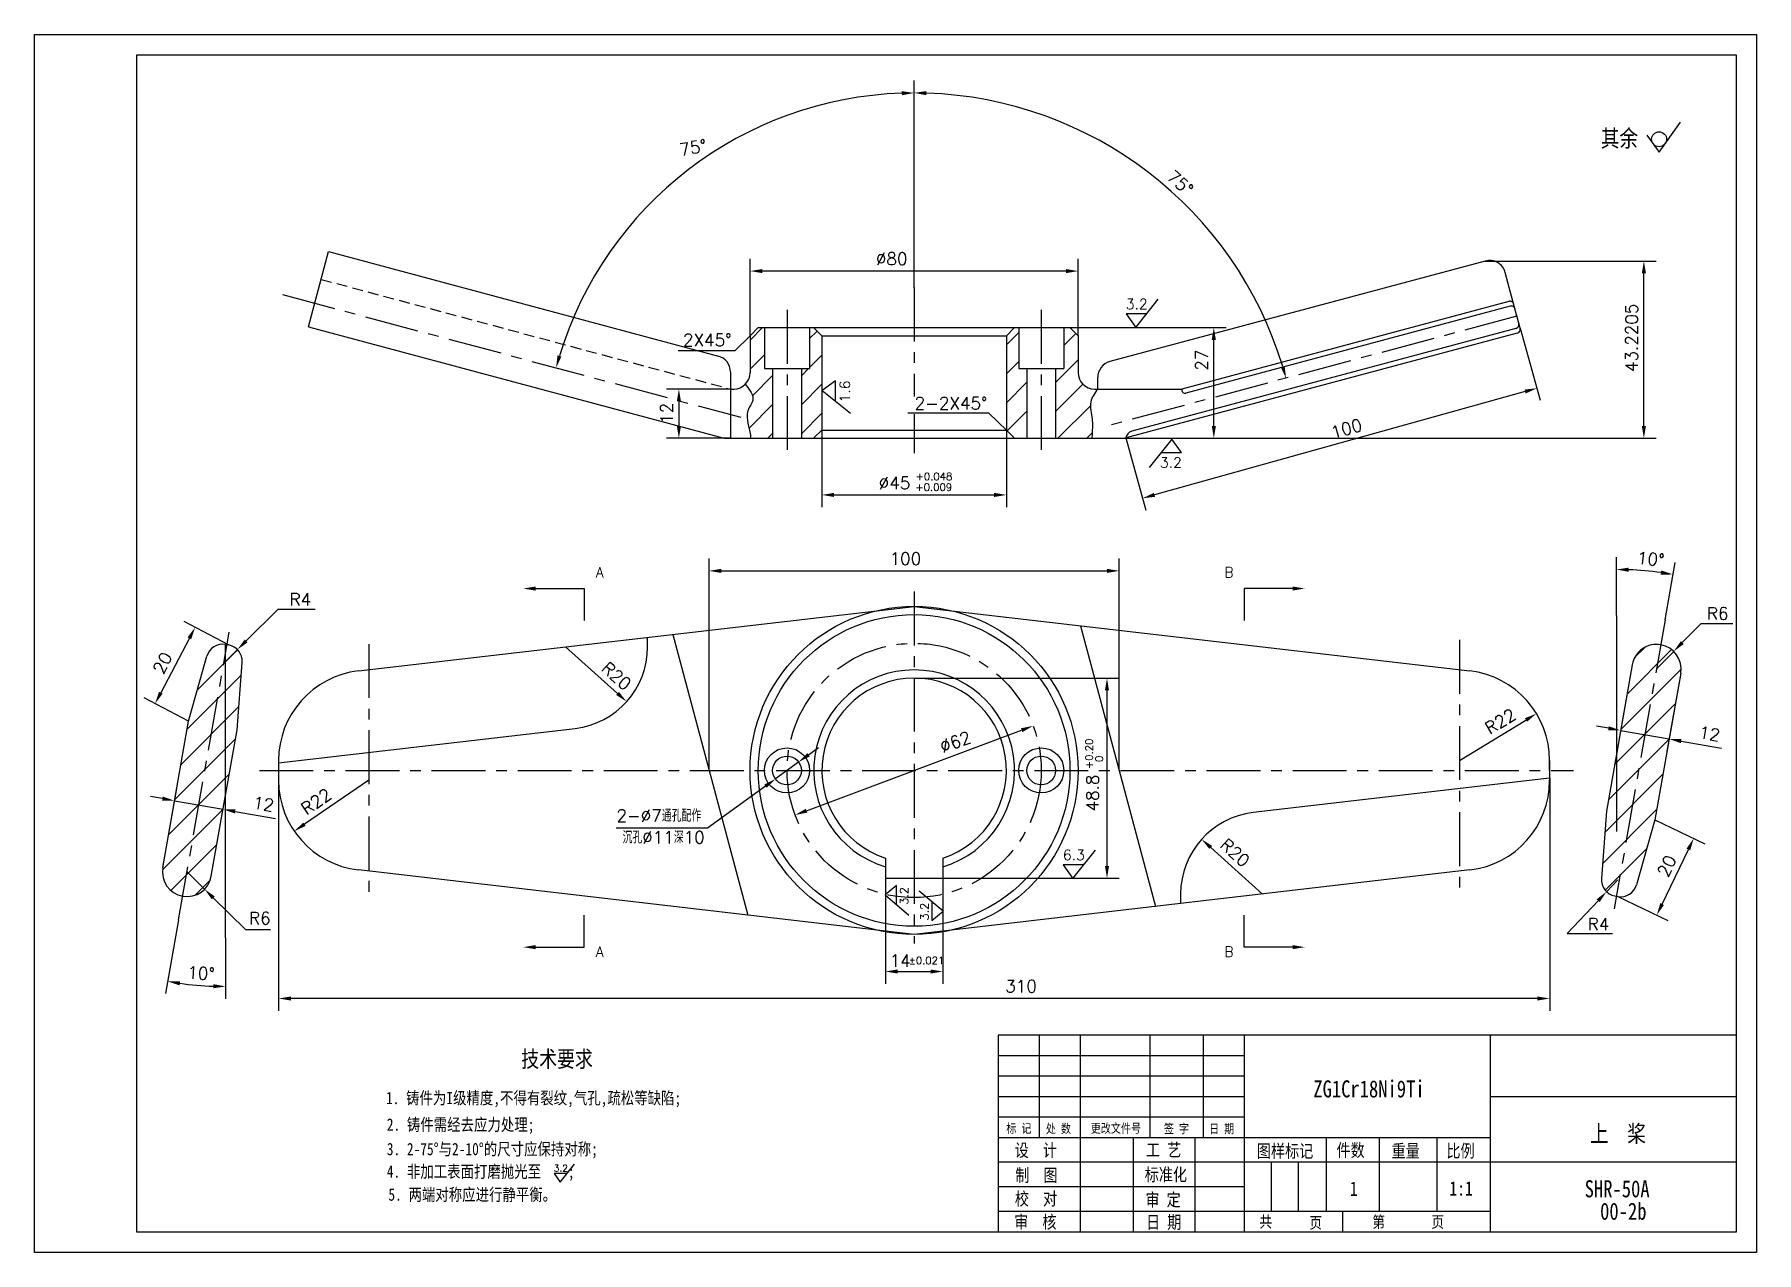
# Model space of a CAD drawing. Extents: x -45 to 375, y 126 to 423.
import ezdxf

# ---------------------------------------------------------------- set-up
doc = ezdxf.new("R2010")
doc.units = 0
doc.header["$LTSCALE"] = 10.5
doc.header["$MEASUREMENT"] = 0
doc.linetypes.add('CENTER', pattern=[2, 1.25, -0.25, 0.25, -0.25])
doc.linetypes.add('HIDDEN', pattern=[0.375, 0.25, -0.125])
doc.layers.get('0').update_dxf_attribs({"color": 2, "linetype": 'CONTINUOUS'})
doc.layers.get('DEFPOINTS').update_dxf_attribs({"linetype": 'CONTINUOUS'})
for name, color, linetype in [('LINE_THIN', 2, 'CONTINUOUS'), ('PART', 3, 'CONTINUOUS'), ('SMPEN_THICK', 7, 'CONTINUOUS')]:
    doc.layers.add(name, color=color, linetype=linetype)
doc.styles.add('HZDX', font='', dxfattribs={"width": 0.8, "height": 0.5})
doc.styles.get("Standard").update_dxf_attribs({"font": 'txt.shx', "height": 3, "bigfont": 'gbcbig.shx'})
doc.styles.get('HZDX').set_extended_font_data('SimSun')
doc.dimstyles.new('HZDX', dxfattribs={"dimscale": 0, "dimtxt": 5, "dimasz": 3.5, "dimexe": 5.25, "dimexo": 0, "dimgap": 1.5, "dimtad": 1, "dimdec": 4, "dimdsep": 46, "dimtxsty": 'HZDX', "dimcen": 0.09, "dimclrd": 2, "dimclre": 2, "dimclrt": 2, "dimadec": 0, "dimazin": 0, "dimtol": 1, "dimtp": 0.2, "dimtfac": 0.66667, "dimtdec": 4, "dimtmove": 0, "dimatfit": 1, "dimfxl": 1, "dimtvp": 5, "dimtolj": 1, "dimarcsym": 0})

# ---------------------------------------------------------------- blocks, each defined once
blk = doc.blocks.new('*D1')
at = {"layer": 'DEFPOINTS', "color": 0, "transparency": 16777216}
for p in [(129.7, 365.73), (129.7, 349.96), (209.7, 349.96)]:
    blk.add_point(p, dxfattribs=at)
at = {"layer": 'SMPEN_THICK', "color": 2, "lineweight": -2, "transparency": 16777216}
for p, q in [((129.7, 349.96), (129.7, 368.73)), ((206.7, 365.73), (132.7, 365.73)), ((209.7, 349.96), (209.7, 368.73))]:
    blk.add_line(p, q, dxfattribs=at)
at = {"layer": 'SMPEN_THICK', "color": 2, "transparency": 16777216}
for points in [[(132.7, 366.23), (132.7, 365.23), (129.7, 365.73)], [(206.7, 366.23), (206.7, 365.23), (209.7, 365.73)]]:
    blk.add_solid(points, dxfattribs=at)
at = {"layer": 'SMPEN_THICK', "color": 2, "transparency": 16777216, "insert": (164.22, 368.73), "char_height": 3, "attachment_point": 5}
blk.add_mtext('\\A1;%%c80', dxfattribs=at)
blk = doc.blocks.new('*D2')
at = {"layer": 'DEFPOINTS', "color": 0, "transparency": 16777216}
for p in [(207.7, 351.96), (242.79, 351.96), (221.08, 324.96)]:
    blk.add_point(p, dxfattribs=at)
at = {"layer": 'SMPEN_THICK', "color": 2, "lineweight": -2, "transparency": 16777216}
for p, q in [((207.7, 351.96), (245.79, 351.96)), ((242.79, 327.96), (242.79, 348.96)), ((221.08, 324.96), (245.79, 324.96))]:
    blk.add_line(p, q, dxfattribs=at)
at = {"layer": 'SMPEN_THICK', "color": 2, "transparency": 16777216}
for points in [[(242.29, 348.96), (243.29, 348.96), (242.79, 351.96)], [(242.29, 327.96), (243.29, 327.96), (242.79, 324.96)]]:
    blk.add_solid(points, dxfattribs=at)
at = {"layer": 'SMPEN_THICK', "color": 2, "transparency": 16777216, "insert": (239.79, 344), "char_height": 3, "attachment_point": 5, "rotation": 90}
blk.add_mtext('\\A1;27', dxfattribs=at)
blk = doc.blocks.new('*D3')
at = {"color": 2, "linetype": 'ByBlock', "transparency": 16777216}
for p, q in [((124.91, 336.96), (109.33, 336.96)), ((112.33, 333.96), (112.33, 327.96)), ((124.91, 324.96), (109.33, 324.96))]:
    blk.add_line(p, q, dxfattribs=at)
for points in [[(111.83, 333.96), (112.83, 333.96), (112.33, 336.96)], [(111.83, 327.96), (112.83, 327.96), (112.33, 324.96)]]:
    blk.add_solid(points, dxfattribs=at)
at = {"layer": 'DEFPOINTS', "color": 0, "linetype": 'ByBlock', "transparency": 16777216}
for p in [(124.91, 336.96), (112.33, 324.96), (124.91, 324.96)]:
    blk.add_point(p, dxfattribs=at)
at = {"color": 2, "linetype": 'ByBlock', "transparency": 16777216, "insert": (109.33, 331.06), "char_height": 3, "attachment_point": 5, "rotation": 90}
blk.add_mtext('\\A1;12', dxfattribs=at)
blk = doc.blocks.new('*D4')
at = {"color": 2, "linetype": 'ByBlock', "transparency": 16777216}
for p, q in [((317.5, 351.83), (322.39, 334.27)), ((318.7, 336.35), (228.31, 311.16)), ((221.33, 325.03), (226.22, 307.46))]:
    blk.add_line(p, q, dxfattribs=at)
for points in [[(318.56, 336.83), (318.83, 335.87), (321.59, 337.16)], [(228.17, 311.64), (228.44, 310.68), (225.42, 310.35)]]:
    blk.add_solid(points, dxfattribs=at)
at = {"layer": 'DEFPOINTS', "color": 0, "linetype": 'ByBlock', "transparency": 16777216}
for p in [(317.5, 351.83), (221.33, 325.03), (225.42, 310.35)]:
    blk.add_point(p, dxfattribs=at)
at = {"color": 2, "linetype": 'ByBlock', "transparency": 16777216, "insert": (275.13, 327.32), "char_height": 3, "attachment_point": 5, "rotation": 15.5739}
blk.add_mtext('\\A1;100', dxfattribs=at)
blk = doc.blocks.new('*D5')
at = {"color": 2, "linetype": 'ByBlock', "transparency": 16777216}
for p, q in [((119.7, 243.97), (119.7, 295.63)), ((219.7, 243.97), (219.7, 295.63)), ((122.7, 292.63), (216.7, 292.63))]:
    blk.add_line(p, q, dxfattribs=at)
for points in [[(122.7, 293.13), (122.7, 292.13), (119.7, 292.63)], [(216.7, 293.13), (216.7, 292.13), (219.7, 292.63)]]:
    blk.add_solid(points, dxfattribs=at)
at = {"layer": 'DEFPOINTS', "color": 0, "linetype": 'ByBlock', "transparency": 16777216}
for p in [(219.7, 292.63), (119.7, 243.97), (219.7, 243.97)]:
    blk.add_point(p, dxfattribs=at)
at = {"color": 2, "linetype": 'ByBlock', "transparency": 16777216, "insert": (167.56, 295.63), "char_height": 3, "attachment_point": 5}
blk.add_mtext('\\A1;100', dxfattribs=at)
blk = doc.blocks.new('*D6')
at = {"color": 2, "linetype": 'ByBlock', "transparency": 16777216}
blk.add_line((84.7, 274.1), (97.36, 262.75), dxfattribs=at)
blk.add_solid([(97.69, 263.13), (97.02, 262.38), (99.59, 260.75)], dxfattribs=at)
at = {"layer": 'DEFPOINTS', "color": 0, "linetype": 'ByBlock', "transparency": 16777216}
for p in [(84.7, 274.1), (99.59, 260.75)]:
    blk.add_point(p, dxfattribs=at)
at = {"color": 2, "linetype": 'ByBlock', "transparency": 16777216, "insert": (97.11, 267.01), "char_height": 3, "attachment_point": 5, "rotation": 318.1299}
blk.add_mtext('\\A1;R20', dxfattribs=at)
blk = doc.blocks.new('*D7')
at = {"color": 2, "linetype": 'ByBlock', "transparency": 16777216}
blk.add_line((36.7, 241.57), (21.01, 230.85), dxfattribs=at)
blk.add_solid([(20.72, 231.26), (21.29, 230.44), (18.53, 229.16)], dxfattribs=at)
at = {"layer": 'DEFPOINTS', "color": 0, "linetype": 'ByBlock', "transparency": 16777216}
for p in [(36.7, 241.57), (18.53, 229.16)]:
    blk.add_point(p, dxfattribs=at)
at = {"color": 2, "linetype": 'ByBlock', "transparency": 16777216, "insert": (23.86, 236.43), "char_height": 3, "attachment_point": 5, "rotation": 34.328}
blk.add_mtext('\\A1;R22', dxfattribs=at)
blk = doc.blocks.new('*D8')
at = {"color": 2, "linetype": 'ByBlock', "transparency": 16777216}
blk.add_line((302.7, 246.38), (318.92, 256.27), dxfattribs=at)
blk.add_solid([(318.66, 256.7), (319.18, 255.85), (321.48, 257.83)], dxfattribs=at)
at = {"layer": 'DEFPOINTS', "color": 0, "linetype": 'ByBlock', "transparency": 16777216}
for p in [(321.48, 257.83), (302.7, 246.38)]:
    blk.add_point(p, dxfattribs=at)
at = {"color": 2, "linetype": 'ByBlock', "transparency": 16777216, "insert": (312.66, 255.97), "char_height": 3, "attachment_point": 5, "rotation": 31.3767}
blk.add_mtext('\\A1;R22', dxfattribs=at)
blk = doc.blocks.new('*D9')
at = {"color": 2, "linetype": 'ByBlock', "transparency": 16777216}
blk.add_line((254.7, 213.84), (242.05, 225.2), dxfattribs=at)
blk.add_solid([(242.38, 225.57), (241.71, 224.83), (239.81, 227.2)], dxfattribs=at)
at = {"layer": 'DEFPOINTS', "color": 0, "linetype": 'ByBlock', "transparency": 16777216}
for p in [(239.81, 227.2), (254.7, 213.84)]:
    blk.add_point(p, dxfattribs=at)
at = {"color": 2, "linetype": 'ByBlock', "transparency": 16777216, "insert": (247.96, 223.92), "char_height": 3, "attachment_point": 5, "rotation": 318.0926}
blk.add_mtext('\\A1;R20', dxfattribs=at)
blk = doc.blocks.new('*D10')
at = {"color": 2, "linetype": 'ByBlock', "transparency": 16777216}
for p, q in [((2.51, 274.56), (-8.32, 280.25)), ((-7.06, 276.2), (-14.03, 262.92)), ((-7.25, 255.98), (-18.08, 261.66))]:
    blk.add_line(p, q, dxfattribs=at)
for points in [[(-7.5, 276.43), (-6.62, 275.97), (-5.66, 278.85)], [(-14.47, 263.15), (-13.58, 262.69), (-15.42, 260.27)]]:
    blk.add_solid(points, dxfattribs=at)
at = {"layer": 'DEFPOINTS', "color": 0, "linetype": 'ByBlock', "transparency": 16777216}
for p in [(2.51, 274.56), (-15.42, 260.27), (-7.25, 255.98)]:
    blk.add_point(p, dxfattribs=at)
at = {"color": 2, "linetype": 'ByBlock', "transparency": 16777216, "insert": (-13.61, 270.17), "char_height": 3, "attachment_point": 5, "rotation": 62.3072}
blk.add_mtext('\\A1;20', dxfattribs=at)
blk = doc.blocks.new('*D11')
at = {"color": 2, "linetype": 'ByBlock', "transparency": 16777216}
for p, q in [((-13.54, 220.27), (-10.14, 239.54)), ((-13.62, 237.11), (-16.57, 237.63)), ((-10.66, 236.59), (1.15, 234.51)), ((-1.72, 218.18), (1.68, 237.46)), ((4.11, 233.99), (13.96, 232.25))]:
    blk.add_line(p, q, dxfattribs=at)
for points in [[(-13.53, 237.6), (-13.7, 236.62), (-10.66, 236.59)], [(4.2, 234.48), (4.02, 233.49), (1.15, 234.51)]]:
    blk.add_solid(points, dxfattribs=at)
at = {"layer": 'DEFPOINTS', "color": 0, "linetype": 'ByBlock', "transparency": 16777216}
for p in [(1.15, 234.51), (-13.54, 220.27), (-1.72, 218.18)]:
    blk.add_point(p, dxfattribs=at)
at = {"color": 2, "linetype": 'ByBlock', "transparency": 16777216, "insert": (11.03, 235.81), "char_height": 3, "attachment_point": 5, "rotation": 350}
blk.add_mtext('\\A1;12', dxfattribs=at)
blk = doc.blocks.new('*D12')
at = {"color": 2, "linetype": 'ByBlock', "transparency": 16777216}
for p, q in [((342.18, 269.76), (338.83, 250.77)), ((354, 267.68), (350.65, 248.68)), ((336.4, 254.24), (333.44, 254.76)), ((339.35, 253.72), (351.17, 251.64)), ((354.12, 251.12), (363.97, 249.38))]:
    blk.add_line(p, q, dxfattribs=at)
for points in [[(336.48, 254.74), (336.31, 253.75), (339.35, 253.72)], [(354.21, 251.61), (354.04, 250.63), (351.17, 251.64)]]:
    blk.add_solid(points, dxfattribs=at)
at = {"layer": 'DEFPOINTS', "color": 0, "linetype": 'ByBlock', "transparency": 16777216}
for p in [(342.18, 269.76), (354, 267.68), (339.35, 253.72)]:
    blk.add_point(p, dxfattribs=at)
at = {"color": 2, "linetype": 'ByBlock', "transparency": 16777216, "insert": (361.05, 252.94), "char_height": 3, "attachment_point": 5, "rotation": 350}
blk.add_mtext('\\A1;12', dxfattribs=at)
blk = doc.blocks.new('*D13')
at = {"color": 2, "linetype": 'ByBlock', "transparency": 16777216}
for p, q in [((14.7, 245.84), (14.7, 185.37)), ((324.7, 242.11), (324.7, 185.37)), ((321.7, 188.37), (17.7, 188.37))]:
    blk.add_line(p, q, dxfattribs=at)
for points in [[(17.7, 188.87), (17.7, 187.87), (14.7, 188.37)], [(321.7, 188.87), (321.7, 187.87), (324.7, 188.37)]]:
    blk.add_solid(points, dxfattribs=at)
at = {"layer": 'DEFPOINTS', "color": 0, "linetype": 'ByBlock', "transparency": 16777216}
for p in [(14.7, 245.84), (324.7, 242.11), (14.7, 188.37)]:
    blk.add_point(p, dxfattribs=at)
at = {"color": 2, "linetype": 'ByBlock', "transparency": 16777216, "insert": (195.78, 191.37), "char_height": 3, "attachment_point": 5}
blk.add_mtext('\\A1;310', dxfattribs=at)
blk = doc.blocks.new('*D14')
at = {"color": 2, "linetype": 'ByBlock', "transparency": 16777216}
for p, q in [((350.36, 231.97), (362.53, 226.11)), ((352.12, 211.39), (358.53, 224.71)), ((341.35, 213.25), (353.53, 207.39))]:
    blk.add_line(p, q, dxfattribs=at)
for points in [[(358.08, 224.93), (358.98, 224.49), (359.83, 227.41)], [(351.67, 211.61), (352.57, 211.18), (350.82, 208.69)]]:
    blk.add_solid(points, dxfattribs=at)
at = {"layer": 'DEFPOINTS', "color": 0, "linetype": 'ByBlock', "transparency": 16777216}
for p in [(350.36, 231.97), (359.83, 227.41), (341.35, 213.25)]:
    blk.add_point(p, dxfattribs=at)
at = {"color": 2, "linetype": 'ByBlock', "transparency": 16777216, "insert": (353.27, 220.69), "char_height": 3, "attachment_point": 5, "rotation": 64.3048}
blk.add_mtext('\\A1;20', dxfattribs=at)
blk = doc.blocks.new('*D15')
at = {"layer": 'DEFPOINTS', "color": 0, "transparency": 16777216}
for p in [(308.98, 368.18), (347.68, 368.18), (221.08, 324.96)]:
    blk.add_point(p, dxfattribs=at)
at = {"layer": 'SMPEN_THICK', "color": 2, "lineweight": -2, "transparency": 16777216}
for p, q in [((308.98, 368.18), (350.68, 368.18)), ((347.68, 327.96), (347.68, 365.18)), ((221.08, 324.96), (350.68, 324.96))]:
    blk.add_line(p, q, dxfattribs=at)
at = {"layer": 'SMPEN_THICK', "color": 2, "transparency": 16777216}
for points in [[(347.18, 365.18), (348.18, 365.18), (347.68, 368.18)], [(347.18, 327.96), (348.18, 327.96), (347.68, 324.96)]]:
    blk.add_solid(points, dxfattribs=at)
at = {"layer": 'SMPEN_THICK', "color": 2, "transparency": 16777216, "insert": (344.68, 349.45), "char_height": 3, "attachment_point": 5, "rotation": 90}
blk.add_mtext('\\A1;43.2205', dxfattribs=at)
blk = doc.blocks.new('*D16')
at = {"layer": 'DEFPOINTS', "color": 0, "transparency": 16777216}
for p in [(141.53, 246.03), (135.87, 241.91)]:
    blk.add_point(p, dxfattribs=at)
at = {"layer": 'SMPEN_THICK', "color": 2, "lineweight": -2, "transparency": 16777216}
for p, q in [((143.95, 247.8), (146.38, 249.56)), ((141.53, 246.03), (135.87, 241.91)), ((133.44, 240.15), (119.3, 229.86)), ((119.3, 229.86), (97.06, 229.86))]:
    blk.add_line(p, q, dxfattribs=at)
at = {"layer": 'SMPEN_THICK', "color": 2, "transparency": 16777216}
for points in [[(143.66, 248.2), (144.25, 247.39), (141.53, 246.03)], [(133.15, 240.55), (133.74, 239.74), (135.87, 241.91)]]:
    blk.add_solid(points, dxfattribs=at)
at = {"layer": 'SMPEN_THICK', "color": 2, "transparency": 16777216, "insert": (107.43, 232.96), "char_height": 3, "attachment_point": 5}
blk.add_mtext('\\A1;2-∅7通孔配作', dxfattribs=at)
blk = doc.blocks.new('*D17')
at = {"layer": 'DEFPOINTS', "color": 0, "transparency": 16777216}
for p in [(198.73, 254.84), (140.66, 233.11)]:
    blk.add_point(p, dxfattribs=at)
at = {"layer": 'SMPEN_THICK', "color": 2, "lineweight": -2, "transparency": 16777216}
blk.add_line((143.47, 234.16), (195.92, 253.79), dxfattribs=at)
at = {"layer": 'SMPEN_THICK', "color": 2, "transparency": 16777216}
for points in [[(195.75, 254.25), (196.1, 253.32), (198.73, 254.84)], [(143.3, 234.63), (143.65, 233.69), (140.66, 233.11)]]:
    blk.add_solid(points, dxfattribs=at)
at = {"layer": 'SMPEN_THICK', "color": 2, "transparency": 16777216, "insert": (179.74, 250.93), "char_height": 3, "attachment_point": 5, "rotation": 20.5178}
blk.add_mtext('\\A1;∅62', dxfattribs=at)

msp = doc.modelspace()

# ---------------------------------------------------------------- hatches: boundary and pattern name
at = {"layer": 'SMPEN_THICK'}
h = msp.add_hatch(dxfattribs=at)
h.set_pattern_fill('ANSI31', color=256, scale=40, style=0)
edge = h.paths.add_edge_path()
edge.add_spline(control_points=[(128.526, 338.13269), (129.58499, 336.78977), (131.20745, 334.73231), (128.24589, 331.18268), (129.48938, 327.86618), (129.79431, 325.4823), (129.8423, 324.96111)], knot_values=[0, 0, 0, 0, 4.365325479, 6.688066337, 12.238303113, 13.804731557, 13.804731557, 13.804731557, 13.804731557], degree=3, periodic=0)
edge.add_line((129.8423, 324.96111), (135.19757, 324.96111))
edge.add_line((135.19757, 324.96111), (135.19757, 341.96111))
edge.add_line((135.19757, 341.96111), (133.19757, 341.96111))
edge.add_line((133.19757, 341.96111), (133.19757, 351.96111))
edge.add_line((133.19757, 351.96111), (131.69757, 351.96111))
edge.add_line((131.69757, 351.96111), (129.69757, 349.96111))
edge.add_line((129.69757, 349.96111), (129.69757, 340.96111))
edge.add_arc((125.69757, 340.96111), 4, -45, 0, ccw=False)
h.paths.add_polyline_path([(147.19757, 349.96111), (145.19757, 351.96111), (144.19757, 351.96111), (144.19757, 341.96111), (142.19757, 341.96111), (142.19757, 324.96111), (145.19757, 324.96111), (147.19757, 326.96111)])
h.paths.add_polyline_path([(197.19757, 341.96111), (195.19757, 341.96111), (195.19757, 351.96111), (194.19757, 351.96111), (192.19757, 349.96111), (192.19757, 326.96111), (194.19757, 324.96111), (197.19757, 324.96111)])
edge = h.paths.add_edge_path()
edge.add_line((204.19757, 324.96111), (213.06776, 324.96111))
edge.add_spline(control_points=[(213.06776, 324.96111), (213.0809, 325.37146), (213.1409, 326.93019), (213.3346, 329.86244), (212.12436, 333.74843), (213.73644, 335.945), (214.48218, 336.96111)], knot_values=[0, 0, 0, 0, 1.235786514, 4.697920806, 8.866900002, 12.45550415, 12.45550415, 12.45550415, 12.45550415], degree=3, periodic=0)
edge.add_line((214.48218, 336.96111), (213.69757, 336.96111))
edge.add_arc((213.69757, 340.96111), 4, 180, 270, ccw=False)
edge.add_line((209.69757, 340.96111), (209.69757, 349.96111))
edge.add_line((209.69757, 349.96111), (207.69757, 351.96111))
edge.add_line((207.69757, 351.96111), (206.19757, 351.96111))
edge.add_line((206.19757, 351.96111), (206.19757, 341.96111))
edge.add_line((206.19757, 341.96111), (204.19757, 341.96111))
edge.add_line((204.19757, 341.96111), (204.19757, 324.96111))
h = msp.add_hatch(dxfattribs=at)
h.set_pattern_fill('ANSI31', color=256, scale=40, style=0)
h.paths.add_polyline_path([(1.76225, 272.50668), (1.76225, 274.6953, 0.385313586), (-2.78291, 271.83918), (-7.24528, 255.97504), (-13.54167, 220.26646, 0.414213562), (-8.67471, 213.31573)])
h.paths.add_polyline_path([(1.76225, 237.95406), (1.76225, 272.50668), (-8.67471, 213.31573, 0.414213562), (-1.72397, 218.18268)])
h.paths.add_polyline_path([(5.80501, 270.3249, 0.385313586), (2.5108, 274.56331), (2.13653, 274.6293), (1.76225, 272.50668), (1.76225, 237.95406), (4.57241, 253.89126)])
h = msp.add_hatch(dxfattribs=at)
h.set_pattern_fill('ANSI31', color=256, scale=40, style=0)
h.set_pattern_definition([(45, (-3.8566, 0), (-3.535534, 3.535534), [])])
h.paths.add_polyline_path([(351.78584, 274.6293, 0.414213562), (344.8351, 269.76235), (338.53872, 234.05377), (337.30612, 217.62013, 0.385313586), (340.60033, 213.38172), (340.9746, 213.31573)])
h.paths.add_polyline_path([(356.6528, 267.67857, 0.414213562), (351.78584, 274.6293), (340.9746, 213.31573), (341.34888, 213.24973, 0.385313586), (345.89404, 216.10585), (350.35641, 231.96999)])

# ---------------------------------------------------------------- linework, layer by layer
at = {"color": 2, "linetype": 'ByBlock'}
for p, q in [((169.69757, 361.62339), (169.69757, 412.16427)), ((169.69757, 361.71231), (169.69757, 412.15124)), ((147.19757, 326.96111), (147.19757, 308.15278)), ((192.19757, 326.96111), (192.19757, 308.15278)), ((150.19757, 311.15278), (189.19757, 311.15278)), ((340.9746, 281.72969), (340.9746, 295.96501)), ((352.85751, 280.70703), (355.3265, 294.70938)), ((6.78864, 275.55104), (14.60245, 283.29342)), ((357.05117, 275.14066), (361.61956, 279.79088)), ((1.81621, 270.62408), (4.6576, 273.43949)), ((350.74395, 268.72046), (354.94877, 273.00059)), ((169.69757, 266.47251), (219.73729, 266.47251)), ((216.73729, 263.47251), (216.73729, 220.67251)), ((-7.63282, 219.22457), (-3.36148, 215.01082)), ((162.69757, 217.67251), (162.69757, 191.94885)), ((169.69757, 217.67251), (219.73729, 217.67251)), ((176.69757, 217.67251), (176.69757, 191.94885)), ((341.29492, 217.32095), (338.55984, 214.40216)), ((-1.22581, 212.90395), (6.60497, 205.17875)), ((336.50853, 212.21307), (328.98706, 204.18639)), ((-9.68892, 207.56387), (-12.8587, 189.58716)), ((1.76225, 203.14136), (1.76225, 188.30799)), ((165.69757, 194.94885), (173.69757, 194.94885))]:
    msp.add_line(p, q, dxfattribs=at)
for centre, radius, start, end in [((169.69757, 318.74946), 90.40178, 91.9014585, 163.0985415), ((169.69757, 315.24413), 93.92014, 16.8302213, 88.1697787), ((340.9746, 213.31573), 79.64928, 82.1581801, 87.8418199), ((1.76225, 272.50668), 81.19869, 262.1169937, 267.8830063)]:
    msp.add_arc(centre, radius, start, end, dxfattribs=at)
for points in [[(166.68969, 409.60139), (166.70628, 408.60153), (169.69757, 409.15124)], [(172.6892, 408.61642), (172.70517, 409.6163), (169.69757, 409.16427)], [(83.68134, 344.89425), (82.71984, 345.16906), (82.37616, 342.14716)], [(260.07566, 342.57456), (259.11399, 342.30035), (260.41746, 339.55245)], [(150.19757, 311.65278), (150.19757, 310.65278), (147.19757, 311.15278)], [(189.19757, 311.65278), (189.19757, 310.65278), (192.19757, 311.15278)], [(343.96465, 292.4086), (343.98349, 293.40842), (340.9746, 292.96501)], [(351.91938, 292.71412), (351.76431, 291.72622), (354.80556, 291.75496)], [(6.43671, 275.90622), (7.14056, 275.19587), (4.6576, 273.43949)], [(356.69449, 275.49106), (357.40785, 274.79026), (354.94877, 273.00059)], [(216.23729, 263.47251), (217.23729, 263.47251), (216.73729, 266.47251)], [(216.23729, 220.67251), (217.23729, 220.67251), (216.73729, 217.67251)], [(-0.87467, 213.25989), (-1.57696, 212.54801), (-3.36148, 215.01082)], [(336.14368, 212.55495), (336.87338, 211.87118), (338.55984, 214.40216)], [(165.69757, 195.44885), (165.69757, 194.44885), (162.69757, 194.94885)], [(173.69757, 195.44885), (173.69757, 194.44885), (176.69757, 194.94885)], [(-9.45192, 191.58138), (-9.2965, 192.56923), (-12.33775, 192.54158)], [(-1.228, 191.86333), (-1.24647, 190.8635), (1.76225, 191.30799)]]:
    msp.add_solid(points, dxfattribs=at)
at = {"layer": 'DEFPOINTS', "color": 0, "linetype": 'ByBlock'}
for p in [(209.38994, 400.36469), (100.44579, 376.8586), (169.69757, 361.71231), (169.69757, 361.62339), (15.64524, 360.02765), (316.72155, 354.63909), (147.19757, 326.96111), (192.19757, 326.96111), (169.69757, 321.3584), (169.69757, 321.26948), (192.19757, 311.15278), (345.6058, 292.83026), (340.9746, 281.72969), (2.67884, 277.70488), (352.85751, 280.70703), (1.76225, 274.6953), (4.6576, 273.43949), (354.94877, 273.00059), (1.81621, 270.62408), (169.69757, 266.47251), (350.74395, 268.72046), (-7.63282, 219.22457), (-3.36148, 215.01082), (162.69757, 217.67251), (169.69757, 217.67251), (176.69757, 217.67251), (216.73729, 217.67251), (338.55984, 214.40216), (341.29492, 217.32095), (342.04347, 217.18896), (340.4323, 210.24015), (340.9746, 213.31573), (-9.68892, 207.56387), (1.76225, 203.14136), (176.69757, 194.94885), (-7.66434, 191.85703)]:
    msp.add_point(p, dxfattribs=at)
at = {"layer": 'LINE_THIN', "linetype": 'Continuous'}
for p, q in [((-44.84357, 126.4239), (-44.84357, 423.4239)), ((-44.84357, 423.4239), (375.15643, 423.4239)), ((375.15643, 423.4239), (375.15643, 126.4239)), ((375.15643, 126.4239), (-44.84357, 126.4239))]:
    msp.add_line(p, q, dxfattribs=at)
at = {"layer": 'PART', "linetype": 'Continuous'}
for p, q in [((200.15643, 179.4239), (200.15643, 154.4239)), ((210.15643, 179.4239), (210.15643, 131.4239)), ((227.15643, 179.4239), (227.15643, 154.4239)), ((240.15643, 179.4239), (240.15643, 154.4239)), ((250.15643, 179.4239), (250.15643, 131.4239)), ((310.15643, 179.4239), (310.15643, 131.4239)), ((370.15643, 164.4239), (310.15643, 164.4239)), ((223.15643, 154.4239), (223.15643, 131.4239)), ((238.15643, 154.4239), (238.15643, 131.4239)), ((270.15643, 154.4239), (270.15643, 136.4239)), ((283.15643, 154.4239), (283.15643, 136.4239)), ((297.15643, 154.4239), (297.15643, 136.4239)), ((256.75643, 148.4239), (256.75643, 136.4239)), ((263.35643, 148.4239), (263.35643, 136.4239)), ((370.15643, 148.4239), (310.15643, 148.4239)), ((274.15643, 136.4239), (274.15643, 131.4239))]:
    msp.add_line(p, q, dxfattribs=at)
at = {"layer": 'SMPEN_THICK', "color": 4}
for p, q in [((-19.84357, 131.4239), (-19.84357, 418.4239)), ((-19.84357, 418.4239), (370.15643, 418.4239)), ((370.15643, 418.4239), (370.15643, 131.4239)), ((21.97477, 352.12), (26.89233, 370.4726)), ((26.89233, 370.4726), (121.94824, 345.00244)), ((308.97557, 368.18162), (217.4469, 343.65658)), ((316.72155, 354.728), (313.87455, 365.35319)), ((314.72035, 358.33289), (234.95981, 336.96111)), ((315.03094, 357.17378), (235.96686, 335.98862)), ((317.49801, 351.83023), (316.61883, 355.1114)), ((21.97477, 352.12), (123.33313, 324.96111)), ((129.69757, 349.96111), (131.69757, 351.96111)), ((129.69757, 349.96111), (129.69757, 340.96111)), ((131.69757, 351.96111), (207.69757, 351.96111)), ((133.19757, 351.96111), (133.19757, 341.96111)), ((144.19757, 351.96111), (144.19757, 341.96111)), ((145.19757, 351.96111), (145.19757, 351.96111)), ((145.19757, 351.96111), (147.19757, 349.96111)), ((147.19757, 349.96111), (147.19757, 326.96111)), ((147.19757, 349.96111), (192.19757, 349.96111)), ((192.19757, 349.96111), (194.19757, 351.96111)), ((192.19757, 349.96111), (192.19757, 326.96111)), ((194.19757, 351.96111), (194.19757, 351.96111)), ((195.19757, 351.96111), (195.19757, 341.96111)), ((206.19757, 351.96111), (206.19757, 341.96111)), ((207.69757, 351.96111), (209.69757, 349.96111)), ((209.69757, 349.96111), (209.69757, 340.96111)), ((316.79091, 350.60548), (221.08482, 324.96111)), ((316.48032, 351.76459), (222.78552, 326.65915)), ((124.91296, 341.13874), (124.91296, 324.96111)), ((133.19757, 341.96111), (144.19757, 341.96111)), ((135.19757, 341.96111), (135.19757, 324.96111)), ((142.19757, 341.96111), (142.19757, 324.96111)), ((195.19757, 341.96111), (206.19757, 341.96111)), ((197.19757, 341.96111), (197.19757, 324.96111)), ((204.19757, 341.96111), (204.19757, 324.96111)), ((124.91296, 336.96111), (125.69757, 336.96111)), ((213.69757, 336.96111), (234.95981, 336.96111)), ((214.48218, 336.96111), (214.48218, 339.79288)), ((234.95981, 336.96111), (234.95981, 336.76136)), ((123.33313, 324.96111), (221.08482, 324.96111)), ((145.19757, 324.96111), (147.19757, 326.96111)), ((145.19757, 324.96111), (145.19757, 324.96111)), ((147.19757, 326.96111), (192.19757, 326.96111)), ((192.19757, 326.96111), (194.19757, 324.96111)), ((194.19757, 324.96111), (194.19757, 324.96111)), ((89.24214, 288.3247), (89.24214, 280.56179)), ((250.153, 288.3247), (250.153, 280.56179)), ((34.15978, 268.23264), (169.69757, 283.97251)), ((169.69757, 283.97251), (305.23535, 268.23264)), ((210.24118, 279.26422), (228.58321, 210.81085)), ((1.76225, 274.6953), (2.5108, 274.56331)), ((104.69757, 274.10155), (104.69757, 276.42413)), ((110.81193, 277.13418), (129.15395, 208.68081)), ((351.78584, 274.6293), (351.78584, 274.6293)), ((-7.24528, 255.97504), (-2.78291, 271.83918)), ((4.57241, 253.89126), (5.80501, 270.3249)), ((344.8351, 269.76235), (338.53872, 234.05377)), ((356.6528, 267.67857), (350.35641, 231.96999)), ((-13.54167, 220.26646), (-7.24528, 255.97504)), ((-1.72397, 218.18268), (4.57241, 253.89126)), ((14.69757, 245.83811), (87.00464, 254.23506)), ((14.69757, 246.37951), (14.69757, 241.56552)), ((324.69757, 246.37951), (324.69757, 241.56552)), ((324.69757, 243.97251), (324.69757, 246.37951)), ((324.69757, 242.10692), (252.39049, 233.70997)), ((338.53872, 234.05377), (337.30612, 217.62013)), ((350.35641, 231.96999), (345.89404, 216.10585)), ((169.69757, 203.97251), (34.15978, 219.71239)), ((162.69757, 222.58911), (162.69757, 217.67251)), ((305.23535, 219.71239), (169.69757, 203.97251)), ((176.69757, 222.58911), (176.69757, 217.67251)), ((162.69757, 217.67251), (176.69757, 217.67251)), ((-8.67471, 213.31573), (-8.67471, 213.31573)), ((234.69757, 213.84348), (234.69757, 211.5209)), ((340.60033, 213.38172), (341.34888, 213.24973)), ((89.24214, 200.88783), (89.24214, 208.65075)), ((250.153, 200.88783), (250.153, 208.65075)), ((190.15643, 179.4239), (190.15643, 131.4239)), ((370.15643, 179.4239), (190.15643, 179.4239)), ((370.15643, 131.4239), (-19.84357, 131.4239))]:
    msp.add_line(p, q, dxfattribs=at)
at = {"layer": 'SMPEN_THICK'}
for p, q in [((351.38931, 394.7241), (356.64762, 402.04148)), ((348.40661, 398.88416), (351.38931, 394.7241)), ((223.73959, 351.97531), (229.24685, 358.89363)), ((221.39725, 355.27666), (223.73959, 351.97531)), ((226.36759, 355.27666), (221.39725, 355.27666)), ((129.69757, 349.96111), (126.00026, 346.28593)), ((126.00026, 346.28593), (112.17009, 346.28593)), ((150.55725, 338.94125), (147.2559, 336.59892)), ((147.2559, 336.59892), (154.17422, 331.09166)), ((150.55725, 333.97091), (150.55725, 338.94125)), ((187.93267, 331.11373), (168.16104, 331.11373)), ((192.19757, 326.96111), (187.93267, 331.11373)), ((232.56562, 324.77777), (227.05836, 317.85944)), ((234.90795, 321.47641), (232.56562, 324.77777)), ((229.93761, 321.47641), (234.90795, 321.47641)), ((14.60245, 283.29342), (23.64815, 283.29342)), ((340.9746, 281.72969), (340.9746, 229.07778)), ((361.61956, 279.79088), (369.37109, 279.79088)), ((1.76225, 203.14136), (1.76225, 274.6953)), ((208.4018, 217.64726), (213.90906, 224.56559)), ((206.05946, 220.94861), (208.4018, 217.64726)), ((211.0298, 220.94861), (206.05946, 220.94861)), ((165.37308, 215.89657), (162.61915, 213.61502)), ((165.37308, 211.29811), (165.37308, 215.89657)), ((176.77383, 209.67516), (170.95035, 214.57453)), ((162.61915, 213.61502), (168.3818, 208.71565)), ((174.0199, 211.99208), (174.0199, 207.39362)), ((174.0199, 207.39362), (176.77383, 209.67516)), ((6.60497, 205.17875), (12.70031, 205.17875)), ((328.98706, 204.18639), (340.05198, 204.18639)), ((250.15643, 174.4239), (190.15643, 174.4239)), ((250.15643, 169.4239), (190.15643, 169.4239)), ((250.15643, 164.4239), (190.15643, 164.4239)), ((250.15643, 159.4239), (190.15643, 159.4239)), ((310.15643, 154.4239), (190.15643, 154.4239)), ((83.37216, 143.55132), (86.89681, 147.97904)), ((310.15643, 148.4239), (190.15643, 148.4239)), ((81.87307, 145.66418), (83.37216, 143.55132)), ((85.05409, 145.66418), (81.87307, 145.66418)), ((250.15643, 142.4239), (190.15643, 142.4239)), ((310.15643, 136.4239), (190.15643, 136.4239))]:
    msp.add_line(p, q, dxfattribs=at)
at = {"layer": 'SMPEN_THICK', "linetype": 'HIDDEN'}
msp.add_line((25.0806, 363.71111), (124.91296, 336.96111), dxfattribs=at)
at = {"layer": 'SMPEN_THICK', "linetype": 'CENTER'}
for p, q in [((169.69757, 361.71231), (169.69757, 335.15326)), ((15.64524, 360.02765), (127.44689, 330.07049)), ((138.69757, 356.26764), (138.69757, 320.13917)), ((200.69757, 356.26764), (200.69757, 320.93321)), ((316.72155, 354.728), (217.44609, 328.12722)), ((169.69757, 330.88037), (169.69757, 321.3584)), ((169.69757, 287.56511), (169.69757, 201.78621)), ((-9.68892, 207.56387), (2.67884, 277.70488)), ((352.85751, 280.70703), (340.4323, 210.24015)), ((36.69757, 274.77954), (36.69757, 212.92456)), ((302.69757, 275.78532), (302.69757, 214.43322)), ((10.02584, 243.97251), (330.48389, 243.97251))]:
    msp.add_line(p, q, dxfattribs=at)
at = {"layer": 'SMPEN_THICK', "color": 2}
for p, q in [((77.38641, 288.3247), (89.24214, 288.3247)), ((262.00872, 288.3247), (250.153, 288.3247)), ((77.38641, 200.88783), (89.24214, 200.88783)), ((262.00872, 200.88783), (250.153, 200.88783))]:
    msp.add_line(p, q, dxfattribs=at)
at = {"layer": 'SMPEN_THICK'}
msp.add_circle((351.39898, 397.85805), 1.82432, dxfattribs=at)
at = {"layer": 'SMPEN_THICK', "color": 4}
for centre, radius in [((169.69757, 243.97251), 40), ((169.69757, 243.97251), 38), ((138.69757, 243.97251), 5.5), ((200.69757, 243.97251), 5.5), ((138.69757, 243.97251), 3.5), ((200.69757, 243.97251), 3.5)]:
    msp.add_circle(centre, radius, dxfattribs=at)
at = {"layer": 'SMPEN_THICK', "linetype": 'CENTER'}
msp.add_circle((169.69757, 243.97251), 31, dxfattribs=at)
at = {"layer": 'SMPEN_THICK', "color": 4}
for centre, radius, start, end in [((310.01084, 364.31791), 4, 15, 105), ((314.97917, 357.36696), 1, 15, 105), ((315.28975, 356.20785), 1, 15, 105), ((316.2215, 352.73052), 1, 285, 15), ((316.53209, 351.57141), 1, 285, 15), ((120.91296, 341.13874), 4, 0, 75), ((125.69757, 340.96111), 4, 270, 0), ((213.69757, 340.96111), 4, 180, 270), ((218.48218, 339.79288), 4, 105, 180), ((235.75981, 336.76136), 0.8, 180, 285), ((223.30316, 324.72729), 2, 105, 171.4218215), ((1.06766, 270.75607), 4, 80, 164.2894069), ((1.81621, 270.62408), 4, 355.7105931, 80), ((84.69757, 274.10155), 20, 276.6240326, 0), ((350.74395, 268.72046), 6, 80, 170), ((350.74395, 268.72046), 6, 350, 80), ((36.69757, 246.37951), 22, 96.6240326, 180), ((169.69757, 243.97251), 24.5, 286.6015496, 253.3984504), ((169.69757, 243.97251), 22.5, 288.126204, 251.873796), ((302.69757, 246.37951), 22, 0, 83.3759674), ((36.69757, 241.56552), 22, 180, 263.3759674), ((302.69757, 241.56552), 22, 276.6240326, 0), ((254.69757, 213.84348), 20, 96.6240326, 180), ((-7.63282, 219.22457), 6, 170, 260), ((-7.63282, 219.22457), 6, 260, 350), ((341.29492, 217.32095), 4, 175.7105931, 260), ((342.04347, 217.18896), 4, 260, 344.2894069)]:
    msp.add_arc(centre, radius, start, end, dxfattribs=at)
at = {"layer": 'SMPEN_THICK'}
for points, knots in [([(128.526, 338.13269), (129.58499, 336.78977), (131.20745, 334.73231), (128.24589, 331.18268), (129.48938, 327.86618), (129.79431, 325.4823), (129.8423, 324.96111)], [0, 0, 0, 0, 4.365325479, 6.688066337, 12.238303113, 13.804731557, 13.804731557, 13.804731557, 13.804731557]), ([(214.48218, 336.96111), (213.73644, 335.945), (212.12436, 333.74843), (213.3346, 329.86244), (213.1409, 326.93019), (213.0809, 325.37146), (213.06776, 324.96111)], [0, 0, 0, 0, 3.588604148, 7.757583344, 11.219717636, 12.45550415, 12.45550415, 12.45550415, 12.45550415])]:
    msp.add_open_spline(points, degree=3, knots=knots, dxfattribs=at)
at = {"layer": 'SMPEN_THICK', "color": 2}
for points in [[(77.38641, 287.8247), (74.38641, 288.3247), (77.38641, 288.8247)], [(262.00872, 288.8247), (265.00872, 288.3247), (262.00872, 287.8247)], [(77.38641, 200.38783), (74.38641, 200.88783), (77.38641, 201.38783)], [(262.00872, 201.38783), (265.00872, 200.88783), (262.00872, 200.38783)]]:
    msp.add_solid(points, dxfattribs=at)

# ---------------------------------------------------------------- texts
at = {"color": 2, "linetype": 'ByBlock', "attachment_point": 5}
for s, insert, char_height, rotation in [('75%%d', (115.77765, 395.83257), 3, 10), ('1.6', (152.8055, 336.35301), 2.5, 90), ('10%%d', (349.34247, 295.54031), 3, 354), ('3.2', (167.25638, 213.36911), 2, 90), ('3.2', (172.244, 209.53938), 2, 90), ('10%%d', (-4.22472, 194.53751), 3, 356)]:
    msp.add_mtext(s, dxfattribs=dict(at, insert=insert, char_height=char_height, rotation=rotation))
for s, insert, char_height in [('3.2', (223.99302, 357.69414), 2.5), ('3.2', (232.3127, 319.04992), 2.5), ('A', (93.03393, 292.28929), 2.5), ('B', (246.49136, 292.28929), 2.5), ('\\A1;R4', (20.01053, 285.69738), 3), ('R6', (365.67727, 282.23655), 3), ('6.3', (208.65523, 223.36609), 2.5), ('\\A1;R6', (10.11518, 207.94358), 3), ('\\A1;R4', (336.60585, 206.48888), 3), ('A', (93.03393, 199.76136), 2.5), ('B', (246.49136, 199.76136), 2.5), ('3.2', (83.53436, 146.97224), 1.6)]:
    msp.add_mtext(s, dxfattribs=dict(at, insert=insert, char_height=char_height))
at = {"layer": 'SMPEN_THICK', "color": 2}
for s, height, rotation, p in [('75%%D', 3, 318.1683529, (231.10215, 388.34325)), ('+0.20', 1.8, 90, (213.25441, 244.32621)), ('0', 1.8, 90, (215.72071, 246.04136)), ('48.8', 3, 90, (214.7004, 233.96386))]:
    msp.add_text(s, height=height, rotation=rotation, dxfattribs=at).set_placement(p)
for s, height, p in [('2X45%%d', 3, (113.32892, 347.43426)), ('2-2X45%%d', 3, (169.81319, 332.01555)), ('∅45', 3, (161.05984, 312.57212)), ('+0.048', 1.8, (170.05984, 314.75966)), ('+0.009', 1.8, (170.01002, 312.12359)), ('14', 3, (163.71375, 196.0974)), ('%%p0.021', 1.8, (168.40877, 196.75933))]:
    msp.add_text(s, height=height, dxfattribs=at).set_placement(p)
at = {"layer": 'SMPEN_THICK', "style": 'HZDX', "width": 0.8}
for s, height, p in [('技术要求', 4, (73.88867, 171.62514)), ('ZG1Cr18Ni9Ti', 4.158, (267.05442, 164.24948)), ('1. 铸件为I级精度,不得有裂纹,气孔,疏松等缺陷;', 3, (40.89813, 162.60387)), ('2. 铸件需经去应力处理;', 3, (41.09326, 156.11784)), ('标 记', 2.25, (192.18554, 155.59856)), ('处 数', 2.25, (201.81901, 155.52651)), ('更改文件号', 2.25, (212.76897, 155.60832)), ('签 字', 2.25, (230.60727, 155.51883)), ('日 期', 2.25, (241.63112, 155.4977)), ('上  桨', 4.158, (334.55215, 153.34724)), ('3. 2-75%%D与2-10%%D的尺寸应保持对称;', 3, (41.09326, 150.16209)), ('设  计', 3.15, (194.23785, 149.79117)), ('工 艺', 3.15, (226.26338, 149.88457)), ('图样标记', 3.15, (253.29368, 149.60447)), ('件数', 3.15, (272.71964, 149.78967)), ('重量', 3.15, (286.14634, 149.62501)), ('比例', 3.15, (299.51749, 149.64555)), ('4. 非加工表面打磨抛光至    ;', 3, (41.09326, 144.68184)), ('制  图', 3.15, (194.38564, 143.70406)), ('标准化', 3.15, (225.93392, 143.87198)), ('1', 3.5, (275.96305, 140.25111)), ('1:1', 3.5, (300.24332, 140.29967)), ('SHR-50A', 4.158, (333.23571, 139.88957)), ('5. 两端对称应进行静平衡。', 3, (41.48353, 139.06135)), ('校  对', 3.15, (194.27244, 137.95776)), ('审 定', 3.15, (226.1192, 137.73532)), ('00-2b', 4.158, (337.00126, 134.41166)), ('审  核', 3.15, (194.10771, 132.3131)), ('日 期', 3.15, (226.27032, 132.25865)), ('共', 2.835, (253.91819, 132.55407)), ('页', 2.835, (266.0928, 132.28102)), ('第', 2.835, (281.45434, 132.48694)), ('页', 2.835, (295.85701, 132.48694))]:
    msp.add_text(s, height=height, dxfattribs=at).set_placement(p)
at = {"layer": 'SMPEN_THICK', "insert": (341.71758, 397.86869), "char_height": 4.158, "attachment_point": 5, "style": 'HZDX'}
msp.add_mtext('其余', dxfattribs=at)
at = {"layer": 'SMPEN_THICK', "color": 2, "insert": (98.57937, 229.16231), "char_height": 3, "width": 26.0171, "attachment_point": 1}
msp.add_mtext('沉孔%%c11深10', dxfattribs=at)

# ---------------------------------------------------------------- dimensions: what is measured, and where the dimension line sits
at = {"layer": 'SMPEN_THICK'}
dim = msp.add_linear_dim(base=(129.69757, 365.72867), p1=(209.69757, 349.96111), p2=(129.69757, 349.96111), text='%%c<>', dimstyle='HZDX', override={"dimscale": 1, "dimtxt": 3, "dimasz": 3, "dimexe": 3, "dimtxsty": 'Standard', "dimtol": 0, "dimatfit": 2}, dxfattribs=at)
dim.commit()
dim.dimension.update_dxf_attribs({"geometry": '*D1', "text_midpoint": (164.21748, 365.72867), "dimtype": 160})
for base, p1, p2, angle, override, picture, middle, dimtype in [((347.68215, 368.18162), (221.08482, 324.96111), (308.97557, 368.18162), 90, {"dimscale": 1, "dimtxt": 3, "dimasz": 3, "dimexe": 3, "dimtxsty": 'Standard', "dimtol": 0}, '*D15', (347.68215, 349.4536), 160), ((242.7895, 351.96111), (221.08482, 324.96111), (207.69757, 351.96111), 90, {"dimscale": 1, "dimtxt": 3, "dimasz": 3, "dimexe": 3, "dimtxsty": 'Standard', "dimtol": 0, "dimatfit": 2}, '*D2', (242.7895, 344.00142), 160), ((112.32842, 324.96111), (124.91296, 336.96111), (124.91296, 324.96111), 90, {"dimscale": 1, "dimtxt": 3, "dimasz": 3, "dimexe": 3, "dimtxsty": 'Standard', "dimtol": 0, "dimatfit": 2}, '*D3', (112.32842, 331.06367), 160), ((1.15433, 234.50636), (-13.54167, 220.26646), (-1.72397, 218.18268), 350, {"dimscale": 1, "dimtxt": 3, "dimasz": 3, "dimexe": 3, "dimtxsty": 'Standard', "dimtol": 0}, '*D11', (10.51, 232.8567), 161)]:
    dim = msp.add_linear_dim(base=base, p1=p1, p2=p2, angle=angle, dimstyle='HZDX', override=override, dxfattribs=at)
    dim.commit()
    dim.dimension.update_dxf_attribs({"geometry": picture, "text_midpoint": middle, "dimtype": dimtype})
for base, p1, p2, angle, text, override, picture, middle in [((225.41519, 310.35227), (317.49801, 351.83023), (221.32553, 325.02561), 195.5738969, '100', {"dimscale": 1, "dimtxt": 3, "dimasz": 3, "dimexe": 3, "dimtxsty": 'Standard', "dimtol": 0, "dimatfit": 2}, '*D4', (275.93052, 324.4316)), ((-15.42103, 260.26609), (2.5108, 274.56331), (-7.24528, 255.97504), 242.3071878, '20', {"dimscale": 1, "dimtxt": 3, "dimasz": 3, "dimexe": 3, "dimtxsty": 'Standard', "dimtol": 0}, '*D10', (-10.95449, 268.77618)), ((359.8297, 227.41178), (341.34888, 213.24973), (350.35641, 231.96999), 64.3047691, '20', {"dimscale": 1, "dimtxt": 3, "dimasz": 3, "dimexe": 3, "dimtxsty": 'Standard', "dimtol": 0}, '*D14', (355.97136, 219.39303))]:
    dim = msp.add_linear_dim(base=base, p1=p1, p2=p2, angle=angle, text=text, dimstyle='HZDX', override=override, dxfattribs=at)
    dim.commit()
    dim.dimension.update_dxf_attribs({"geometry": picture, "text_midpoint": middle, "dimtype": 161})
for base, p1, p2, picture, middle in [((219.69757, 292.63364), (119.69757, 243.97251), (219.69757, 243.97251), '*D5', (167.55967, 292.63364)), ((14.69757, 188.36861), (324.69757, 242.10692), (14.69757, 245.83811), '*D13', (195.77734, 188.36861))]:
    dim = msp.add_linear_dim(base=base, p1=p1, p2=p2, dimstyle='HZDX', override={"dimscale": 1, "dimtxt": 3, "dimasz": 3, "dimexe": 3, "dimtxsty": 'Standard', "dimtol": 0}, dxfattribs=at)
    dim.commit()
    dim.dimension.update_dxf_attribs({"geometry": picture, "text_midpoint": middle, "dimtype": 160})
for center, mpoint, picture, middle in [((84.69757, 274.10155), (99.59076, 260.75266), '*D6', (95.10269, 264.77535)), ((302.69757, 246.37951), (321.48034, 257.83409), '*D8', (314.22336, 253.40845)), ((36.69757, 241.56552), (18.52947, 229.15907), '*D7', (25.54896, 233.95248)), ((254.69757, 213.84348), (239.81306, 227.20205), '*D9', (245.95292, 221.69164))]:
    dim = msp.add_radius_dim(center=center, mpoint=mpoint, dimstyle='HZDX', override={"dimscale": 1, "dimtxt": 3, "dimasz": 3, "dimexe": 3, "dimtxsty": 'Standard', "dimtol": 0}, dxfattribs=at)
    dim.commit()
    dim.dimension.update_dxf_attribs({"geometry": picture, "text_midpoint": middle, "dimtype": 164})
dim = msp.add_linear_dim(base=(342.00693, 253.72295), p1=(356.6528, 267.67857), p2=(344.8351, 269.76235), angle=170, dimstyle='HZDX', override={"dimscale": 1, "dimtxt": 3, "dimasz": 3, "dimexe": 3, "dimtxsty": 'Standard', "dimtol": 0}, dxfattribs=at)
dim.commit()
dim.dimension.update_dxf_attribs({"geometry": '*D12', "text_midpoint": (363.18029, 249.98951), "dimtype": 161, "insert": (2.65509, 0)})
at = {"layer": 'SMPEN_THICK', "color": 2}
dim = msp.add_diameter_dim_2p(p1=(140.66411, 233.10705), p2=(198.73103, 254.83798), dimstyle='HZDX', override={"dimscale": 1, "dimtxt": 3, "dimasz": 3, "dimexe": 3, "dimtoh": 1, "dimtxsty": 'Standard', "dimtol": 0}, dxfattribs=at)
dim.commit()
dim.dimension.update_dxf_attribs({"geometry": '*D17', "text_midpoint": (180.79341, 248.12502), "dimtype": 163})
at = {"layer": 'SMPEN_THICK', "color": 4}
dim = msp.add_diameter_dim_2p(p1=(141.52796, 246.03137), p2=(135.86718, 241.91366), text='2-<>通孔配作', dimstyle='HZDX', override={"dimscale": 1, "dimtxt": 3, "dimasz": 3, "dimexe": 3, "dimtoh": 1, "dimtxsty": 'Standard', "dimtol": 0}, dxfattribs=at)
dim.commit()
dim.dimension.update_dxf_attribs({"geometry": '*D16', "text_midpoint": (107.42901, 229.86008), "dimtype": 163})

doc.saveas('drawing.dxf')
